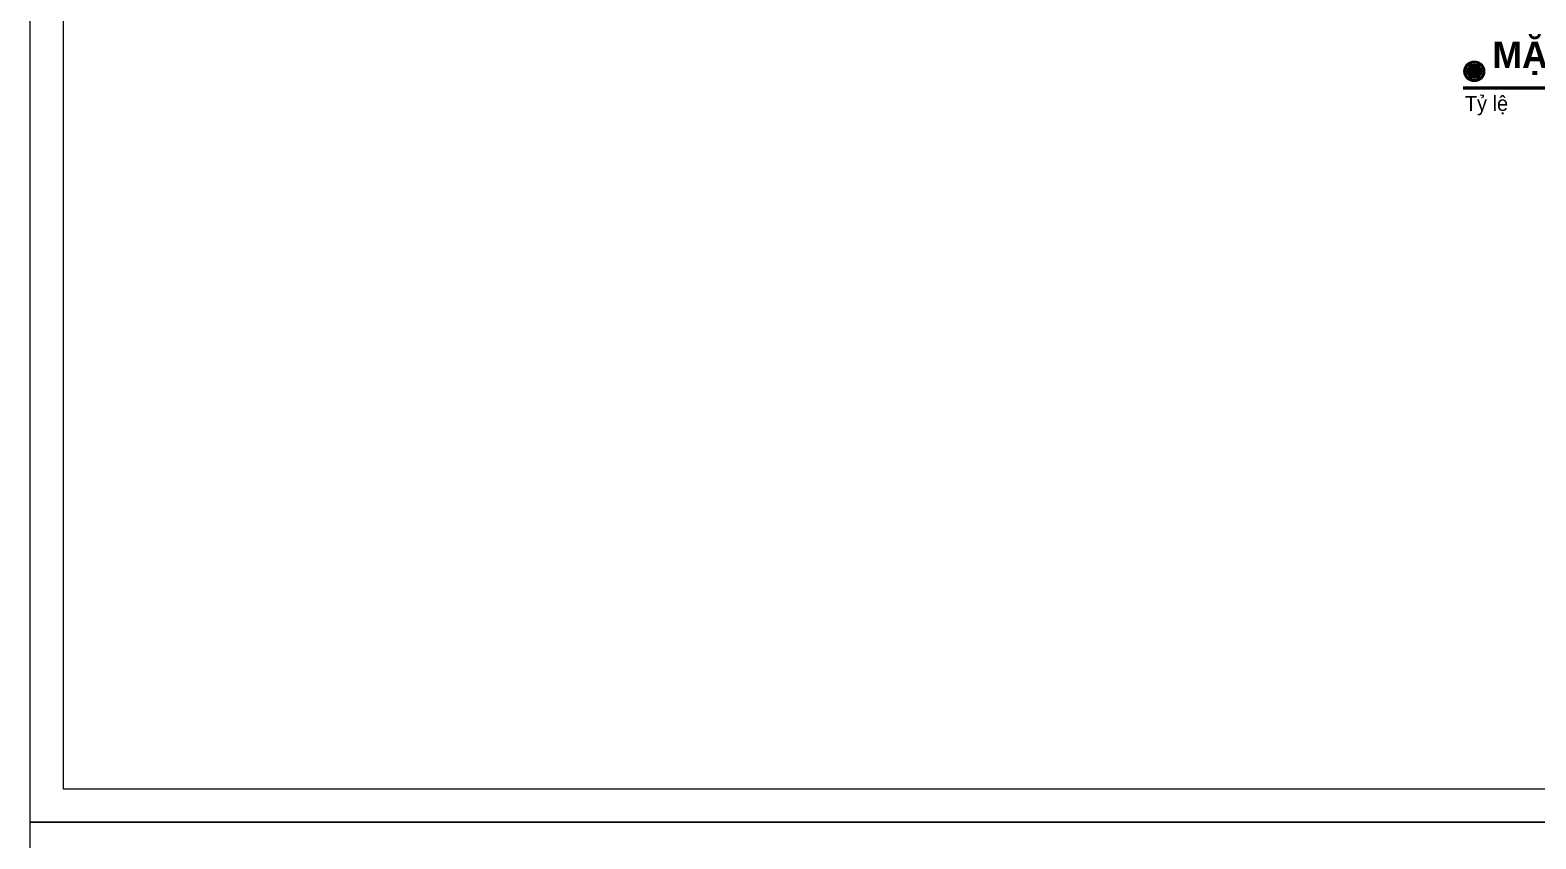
# Model space of a CAD drawing. Extents: x -1107188 to -523840, y 39692 to 514392.
# Drawn here: x -1107188 to -1084518, y 395342 to 407518 of the extents above; entities that cross this region are included whole.
import ezdxf
from ezdxf.enums import TextEntityAlignment as Align

# ---------------------------------------------------------------- set-up
doc = ezdxf.new("R2010")
doc.units = 0
doc.layers.get('0').update_dxf_attribs({"color": 255, "linetype": 'CONTINUOUS'})
doc.layers.add('00-KICH THUOC', color=6, linetype='CONTINUOUS', lineweight=9)
doc.layers.add('DIM', color=1, linetype='CONTINUOUS')
doc.layers.add('TEXT', color=7, linetype='CONTINUOUS')
doc.styles.add('SO BV', font='', dxfattribs={"height": 200})
doc.styles.add('SWISS-CONDENSE', font='')
doc.styles.add('TEN BV', font='', dxfattribs={"height": 350})
doc.styles.get('SO BV').set_extended_font_data('VNI-Helve-Condense')
doc.styles.get('SWISS-CONDENSE').set_extended_font_data('VNI-Swiss-Condense')
doc.styles.get('TEN BV').set_extended_font_data('VNI-Helve-Condense', bold=True)

# ---------------------------------------------------------------- blocks, each defined once
blk = doc.blocks.new('KHUNGTEN')
at = {"color": 3, "linetype": 'Continuous'}
for points in [[(-593653, 217892), (-593653, 277292), (-509653, 277292), (-509653, 217892), (-593653, 217892)], [(-593153, 218392), (-593153, 276792), (-510153, 276792), (-510153, 218392)]]:
    blk.add_lwpolyline(points, close=True, dxfattribs=at)
at = {"style": 'TEN BV'}
for tag, p in [('TEB_BV', (-518299, 222628)), ('LOAI_BV', (-511918, 220684)), ('TL', (-512164, 219751))]:
    blk.add_attdef(tag, p, '', height=350, dxfattribs=at)
at = {"style": 'SO BV'}
for tag, p in [('SOBV', (-510673, 221020)), ('TONGSOBV', (-510673, 220591))]:
    blk.add_attdef(tag, text='', height=200, dxfattribs=at).set_placement(p, align=Align.CENTER)

msp = doc.modelspace()

# ---------------------------------------------------------------- hatches: boundary and pattern name
at = {"layer": 'DIM', "linetype": 'ByBlock'}
msp.add_hatch(color=1, dxfattribs=at).paths.add_polyline_path([(-1085340.585, 406897.448, 1), (-1085549.625, 406897.448, 1)])

# ---------------------------------------------------------------- linework, layer by layer
at = {"layer": 'TEXT', "color": 7, "linetype": 'ByBlock', "const_width": 48.75}
msp.add_lwpolyline([(-1079595.712, 406645.681), (-1084430.89, 406645.681), (-1079595.712, 406645.681), (-1085615.093, 406645.681)], dxfattribs=at)
at = {"layer": 'TEXT', "color": 7, "linetype": 'ByBlock'}
for radius in [150.491, 133.77, 104.52]:
    msp.add_circle((-1085445.105, 406897.448), radius, dxfattribs=at)

# ---------------------------------------------------------------- block references
at = {"layer": '00-KICH THUOC'}
for p in [(-513535.14, 177700), (-513535.14, 118300)]:
    msp.add_blockref('KHUNGTEN', p, dxfattribs=at)

# ---------------------------------------------------------------- texts
at = {"layer": 'TEXT', "color": 7, "insert": (-1085172.675, 407346.28), "char_height": 400, "attachment_point": 1, "style": 'SWISS-CONDENSE'}
msp.add_mtext('{\\fVNI-Avo|b1|i0|c0|p2;MAËT ÑÖÙNG TRUÏC 8-1}', dxfattribs=at)
at = {"layer": 'TEXT', "color": 7, "linetype": 'ByBlock', "insert": (-1085588.073, 406526.815), "char_height": 225, "attachment_point": 1, "style": 'SWISS-CONDENSE'}
msp.add_mtext('{\\fVNI-Avo|b0|i0|c0|p2;Tyû leä}', dxfattribs=at)

doc.saveas('drawing.dxf')
